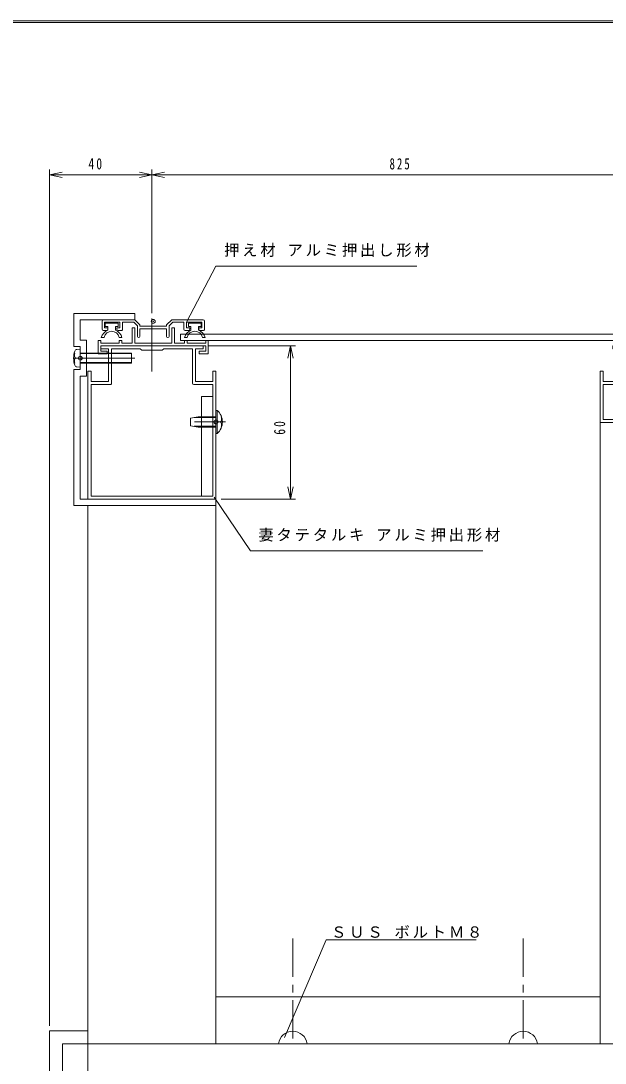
# Model space of a CAD drawing. Units: millimetres, scale not verified. Extents: x -560 to 560, y -380 to 380.
# Drawn here: x -56.6 to 171.6, y -27.4 to 380 of the extents above; entities that cross this region are included whole.
import ezdxf

# ---------------------------------------------------------------- set-up
doc = ezdxf.new("R2010")
doc.units = ezdxf.units.MM
doc.header["$LTSCALE"] = 3
doc.header["$PDMODE"] = 32
doc.header["$PDSIZE"] = 1.5
doc.linetypes.add('CHAIN1', pattern=[8, 5, -1, 1, -1])
doc.layers.add('0-0_0', color=3, linetype='Continuous', lineweight=18)
doc.styles.add('ＭＳ ゴシック', font='')
doc.styles.get('ＭＳ ゴシック').set_extended_font_data('MS Gothic')

# ---------------------------------------------------------------- blocks, each defined once
blk = doc.blocks.new('CADWIN-G0')
at = {"layer": '0-0_0'}
for p, q in [((-25.383, 253.033), (14.617, 253.033)), ((-25.383, 253.033), (-25.383, 251.833)), ((14.617, 253.033), (14.617, 251.833)), ((-22.383, 251.833), (-25.383, 251.833)), ((-21.183, 251.833), (-9.983, 251.833)), ((-21.183, 251.833), (-21.183, 238.333)), ((-9.383, 251.233), (-9.983, 251.833)), ((-9.383, 251.233), (-1.383, 251.233)), ((-0.783, 251.833), (-1.383, 251.233)), ((-0.783, 251.833), (10.417, 251.833)), ((10.417, 251.833), (10.417, 238.333)), ((11.617, 251.833), (14.617, 251.833)), ((-29.183, 243.033), (-30.383, 243.033)), ((-30.383, 193.033), (-30.383, 243.033)), ((-29.183, 243.033), (-29.183, 239.033)), ((18.417, 243.033), (18.417, 239.033)), ((18.417, 243.033), (19.617, 243.033)), ((19.617, 243.033), (19.617, 193.033)), ((-21.683, 237.833), (-29.183, 237.833)), ((-29.183, 237.833), (-29.183, 194.233)), ((10.917, 237.833), (18.417, 237.833)), ((18.417, 237.833), (18.417, 194.233)), ((-33.383, 193.033), (19.617, 193.033)), ((-29.183, 194.233), (18.417, 194.233))]:
    blk.add_line(p, q, dxfattribs=at)
for points in [[(-22.383, 251.833), (-22.383, 239.033), (-29.183, 239.033)], [(11.617, 251.833), (11.617, 239.033), (18.417, 239.033)]]:
    blk.add_lwpolyline(points, dxfattribs=at)
for centre, start, end in [((-21.683, 238.333), 269.99999, 0), ((10.917, 238.333), 180, 269.99999)]:
    blk.add_arc(centre, 0.5, start, end, dxfattribs=at)
blk = doc.blocks.new('CADWIN-G1')
at = {"layer": '0-0_0'}
for p, q in [((-24.883, 262.678), (-24.883, 259.478)), ((-24.383, 263.178), (-12.083, 263.178)), ((-23.883, 262.178), (-17.883, 262.178)), ((-23.883, 262.178), (-23.883, 259.978)), ((-17.883, 259.978), (-17.883, 262.178)), ((-16.883, 262.178), (-12.497, 262.178)), ((-16.883, 259.478), (-16.883, 262.178)), ((-12.497, 262.178), (-11.083, 260.764)), ((-12.083, 263.178), (-10.083, 261.178)), ((-11.083, 260.764), (-11.083, 256.678)), ((-10.083, 261.178), (-10.083, 260.678)), ((2.317, 263.178), (0.317, 261.178)), ((0.317, 261.178), (0.317, 260.678)), ((2.731, 262.178), (1.317, 260.764)), ((1.317, 260.764), (1.317, 256.678)), ((14.617, 263.178), (2.317, 263.178)), ((7.117, 262.178), (2.731, 262.178)), ((7.117, 259.478), (7.117, 262.178)), ((14.117, 262.178), (8.117, 262.178)), ((8.117, 259.978), (8.117, 262.178)), ((14.117, 262.178), (14.117, 259.978)), ((15.117, 259.478), (15.117, 262.678)), ((-24.383, 258.978), (-23.133, 258.978)), ((-23.883, 259.978), (-22.633, 259.978)), ((-22.633, 259.478), (-22.633, 259.978)), ((-19.133, 259.978), (-17.883, 259.978)), ((-19.133, 259.978), (-19.133, 259.478)), ((-18.633, 258.978), (-17.383, 258.978)), ((-10.083, 260.678), (0.317, 260.678)), ((-10.083, 259.678), (0.317, 259.678)), ((-10.083, 259.678), (-10.083, 256.678)), ((0.317, 259.678), (0.317, 256.678)), ((8.867, 258.978), (7.617, 258.978)), ((9.367, 259.978), (8.117, 259.978)), ((9.367, 259.978), (9.367, 259.478)), ((14.117, 259.978), (12.867, 259.978)), ((12.867, 259.478), (12.867, 259.978)), ((14.617, 258.978), (13.367, 258.978))]:
    blk.add_line(p, q, dxfattribs=at)
for centre, start, end in [((-24.383, 262.678), 90, 180), ((14.617, 262.678), 0, 90), ((-24.383, 259.478), 180, 269.99999), ((-23.133, 259.478), 269.99999, 0), ((-18.633, 259.478), 180, 269.99999), ((-17.383, 259.478), 269.99999, 0), ((-10.583, 256.678), 180, 0), ((0.817, 256.678), 180, 0), ((7.617, 259.478), 180, 269.99999), ((8.867, 259.478), 269.99999, 0), ((13.367, 259.478), 180, 269.99999), ((14.617, 259.478), 269.99999, 0)]:
    blk.add_arc(centre, 0.5, start, end, dxfattribs=at)
blk = doc.blocks.new('CADWIN-G2')
at = {"layer": '0-0_0', "color": 4}
for p, q in [((8.861, 261.777), (13.861, 261.777)), ((8.861, 260.577), (8.861, 261.777)), ((13.861, 260.577), (13.861, 261.777)), ((8.861, 260.577), (9.861, 260.577)), ((9.861, 260.577), (9.861, 259.049)), ((12.861, 260.577), (13.861, 260.577)), ((12.861, 259.049), (12.861, 260.577)), ((8.421, 256.277), (7.321, 256.277)), ((14.3, 256.277), (15.4, 256.277))]:
    blk.add_line(p, q, dxfattribs=at)
for centre, radius, start, end in [((11.361, 255.126), 4.2, 110.92483, 164.10369), ((11.361, 255.677), 3, 11.53696, 168.46304), ((11.361, 255.126), 4.2, 15.89631, 69.07517)]:
    blk.add_arc(centre, radius, start, end, dxfattribs=at)
blk = doc.blocks.new('CADWIN-G3')
at = {"layer": '0-0_0', "color": 4}
for p, q in [((-18.627, 261.777), (-23.627, 261.777)), ((-23.627, 260.577), (-23.627, 261.777)), ((-18.627, 260.577), (-18.627, 261.777)), ((-22.627, 260.577), (-23.627, 260.577)), ((-22.627, 259.049), (-22.627, 260.577)), ((-18.627, 260.577), (-19.627, 260.577)), ((-19.627, 260.577), (-19.627, 259.049)), ((-24.067, 256.277), (-25.167, 256.277)), ((-18.188, 256.277), (-17.088, 256.277))]:
    blk.add_line(p, q, dxfattribs=at)
for centre, radius, start, end in [((-21.127, 255.126), 4.2, 110.92483, 164.10369), ((-21.127, 255.677), 3, 11.53696, 168.46304), ((-21.127, 255.126), 4.2, 15.89631, 69.07517)]:
    blk.add_arc(centre, radius, start, end, dxfattribs=at)
blk = doc.blocks.new('CADWIN-G4')
at = {"layer": '0-0_0'}
for p, q in [((174.617, 253.033), (214.617, 253.033)), ((174.617, 253.033), (174.617, 251.833)), ((214.617, 253.033), (214.617, 251.833)), ((177.617, 251.833), (174.617, 251.833)), ((178.817, 251.833), (190.017, 251.833)), ((178.817, 251.833), (178.817, 238.333)), ((190.617, 251.233), (190.017, 251.833)), ((190.617, 251.233), (198.617, 251.233)), ((199.217, 251.833), (198.617, 251.233)), ((199.217, 251.833), (210.417, 251.833)), ((210.417, 251.833), (210.417, 238.333)), ((211.617, 251.833), (214.617, 251.833)), ((170.817, 243.033), (169.617, 243.033)), ((169.617, 223.033), (169.617, 243.033)), ((170.817, 243.033), (170.817, 239.033)), ((218.417, 243.033), (218.417, 239.033)), ((218.417, 243.033), (219.617, 243.033)), ((219.617, 243.033), (219.617, 223.033)), ((178.317, 237.833), (170.817, 237.833)), ((170.817, 237.833), (170.817, 224.233)), ((210.917, 237.833), (218.417, 237.833)), ((218.417, 237.833), (218.417, 224.233)), ((170.817, 224.233), (218.417, 224.233)), ((169.617, 223.033), (219.617, 223.033))]:
    blk.add_line(p, q, dxfattribs=at)
for points in [[(177.617, 251.833), (177.617, 239.033), (170.817, 239.033)], [(211.617, 251.833), (211.617, 239.033), (218.417, 239.033)]]:
    blk.add_lwpolyline(points, dxfattribs=at)
for centre, start, end in [((178.317, 238.333), 269.99999, 0), ((210.917, 238.333), 180, 269.99999)]:
    blk.add_arc(centre, 0.5, start, end, dxfattribs=at)
blk = doc.blocks.new('CADWIN-G14')
at = {"layer": '0-0_0', "color": 7}
for p, q in [((12.617, 225.233), (9.617, 224.733)), ((9.617, 224.733), (9.617, 221.733)), ((19.617, 224.933), (11.068, 224.933)), ((19.617, 225.233), (12.617, 225.233)), ((20.117, 227.733), (19.617, 227.733)), ((19.617, 227.733), (19.617, 218.733)), ((20.117, 227.733), (20.117, 218.733)), ((21.698, 225.195), (21.782, 225.219)), ((12.617, 221.233), (9.617, 221.733)), ((19.617, 221.533), (11.068, 221.533)), ((19.617, 221.233), (12.617, 221.233)), ((21.775, 222.762), (21.502, 222.905)), ((21.698, 221.272), (21.782, 221.248)), ((20.117, 218.733), (19.617, 218.733))]:
    blk.add_line(p, q, dxfattribs=at)
blk.add_lwpolyline([(21.775, 223.705), (21.502, 223.562), (21.502, 222.905)], dxfattribs=at)
for centre, radius, start, end in [((16.054, 223.233), 6.062, 312.07502, 47.92498), ((18.802, 224.299), 3.031, 348.69838, 17.18114), ((18.802, 222.168), 3.031, 342.81886, 11.30162)]:
    blk.add_arc(centre, radius, start, end, dxfattribs=at)
at = {"layer": '0-0_0', "color": 1}
blk.add_point((19.617, 223.233), dxfattribs=at)

msp = doc.modelspace()

# ---------------------------------------------------------------- linework, layer by layer
at = {"layer": '0-0_0', "color": 7}
for p, q in [((-45.383, -12.78), (-45.383, 321.872)), ((-5.383, 265.724), (-5.383, 321.872)), ((-5.383, 265.724), (-5.383, 321.871)), ((-45.383, 319.872), (-40.492, 320.912)), ((-5.383, 319.872), (-45.383, 319.872)), ((-45.383, 319.872), (-40.492, 318.833)), ((-5.383, 319.872), (-10.274, 320.912)), ((-5.383, 319.872), (-10.274, 318.833)), ((-5.383, 319.871), (-0.492, 320.911)), ((-5.383, 319.871), (194.617, 319.871)), ((-5.383, 319.871), (-0.492, 318.832)), ((16.617, 253.033), (50.721, 253.033)), ((48.721, 253.033), (47.682, 248.143)), ((48.721, 253.033), (48.721, 193.033)), ((48.721, 253.033), (49.761, 248.143)), ((-35.565, 250.14), (-35.754, 250.195)), ((-35.641, 248.65), (-35.369, 248.507)), ((-33.383, 251.678), (-34.681, 251.61)), ((-33.383, 251.678), (-33.383, 244.678)), ((-33.383, 250.178), (-13.383, 250.178)), ((-33.383, 249.928), (-13.383, 249.928)), ((-13.383, 246.178), (-13.383, 250.178)), ((-35.565, 246.217), (-35.754, 246.162)), ((-33.383, 244.678), (-34.681, 244.746)), ((-33.383, 246.428), (-13.383, 246.428)), ((-33.383, 246.178), (-13.383, 246.178)), ((48.721, 193.033), (47.682, 197.924)), ((48.721, 193.033), (49.761, 197.924)), ((21.617, 193.033), (50.721, 193.033))]:
    msp.add_line(p, q, dxfattribs=at)
at = {"layer": '0-0_0'}
for p, q in [((19.613, 284.088), (8.117, 262.178)), ((19.613, 284.088), (98.095, 284.088)), ((-35.883, 265.678), (-12.083, 265.678)), ((-35.883, 252.678), (-35.883, 265.678)), ((-12.083, 265.678), (-12.083, 263.189)), ((-33.383, 263.178), (-12.083, 263.178)), ((-33.383, 255.178), (-33.383, 263.178)), ((-24.383, 263.189), (-12.083, 263.189)), ((-5.383, 263.724), (-5.383, 243.011)), ((-13.133, 260.033), (-13.133, 254.033)), ((-13.133, 260.033), (-12.133, 260.033)), ((-12.133, 260.033), (-12.133, 254.033)), ((2.367, 260.033), (2.367, 254.033)), ((3.367, 260.033), (2.367, 260.033)), ((3.367, 260.033), (3.367, 254.033)), ((91.533, 257.533), (5.753, 257.533)), ((5.753, 257.533), (5.753, 255.033)), ((-35.883, 252.678), (-33.383, 252.678)), ((-33.383, 255.178), (-30.883, 255.178)), ((-33.383, 243.678), (-33.383, 252.678)), ((-30.883, 241.178), (-30.883, 255.178)), ((-26.383, 255.033), (-26.383, 249.833)), ((-25.383, 254.033), (-18.133, 254.033)), ((-25.383, 253.033), (15.617, 253.033)), ((-25.383, 253.033), (-25.383, 250.833)), ((-18.133, 255.033), (-18.133, 254.033)), ((-18.133, 255.033), (-17.133, 255.033)), ((-17.133, 255.033), (-17.133, 254.033)), ((-17.133, 254.033), (-13.133, 254.033)), ((-12.133, 254.033), (2.367, 254.033)), ((7.367, 254.033), (3.367, 254.033)), ((91.533, 255.033), (5.753, 255.033)), ((7.367, 255.033), (7.367, 254.033)), ((8.367, 255.033), (7.367, 255.033)), ((8.367, 255.033), (8.367, 254.033)), ((15.617, 254.033), (8.367, 254.033)), ((15.617, 253.033), (15.617, 250.833)), ((91.533, 255.033), (184.48, 255.033)), ((-26.383, 249.833), (-22.883, 249.833)), ((-25.383, 250.833), (-22.883, 250.833)), ((-22.883, 250.833), (-22.883, 249.833)), ((-13.383, 246.178), (-13.383, 250.178)), ((13.117, 250.833), (13.117, 249.833)), ((15.617, 250.833), (13.117, 250.833)), ((-35.883, 248.178), (-12.083, 248.178)), ((-35.883, 243.678), (-33.383, 243.678)), ((-35.883, 190.533), (-35.883, 243.678)), ((-33.383, 193.033), (-33.383, 241.178)), ((-33.383, 241.178), (-30.883, 241.178)), ((-30.383, 193.033), (-30.383, 243.033)), ((13.917, 233.233), (13.917, 194.233)), ((13.917, 233.233), (18.417, 233.233)), ((11.292, 223.233), (23.407, 223.233)), ((169.617, 223.033), (169.617, -19.78)), ((33.051, 172.815), (18.908, 193.784)), ((19.617, 193.033), (19.617, -19.78)), ((-35.883, 190.533), (19.617, 190.533)), ((-30.383, -19.78), (-30.383, 190.533)), ((33.051, 172.815), (123.898, 172.815)), ((62.604, 20.823), (46.375, -17.406)), ((62.604, 20.823), (121.23, 20.823)), ((19.617, -1.494), (169.617, -1.494)), ((-45.383, -14.78), (-45.383, -139.78)), ((-45.383, -14.78), (-30.383, -14.78)), ((-30.383, -14.78), (-30.383, -139.78)), ((-40.383, -19.78), (-40.383, -134.78)), ((495.612, -19.78), (-40.383, -19.78))]:
    msp.add_line(p, q, dxfattribs=at)
at = {"layer": '0-0_0', "color": 2, "linetype": 'CHAIN1'}
for p, q in [((49.617, 21.293), (49.617, -19.78)), ((139.617, 21.293), (139.617, -19.78))]:
    msp.add_line(p, q, dxfattribs=at)
at = {"layer": '0-0_0', "color": 7}
for points in [[(560, 380), (560, -380), (-560, -380), (-560, 380)], [(-559.4, -379.4), (-559.4, 379.4), (559.4, 379.4), (559.4, -379.4)]]:
    msp.add_lwpolyline(points, close=True, dxfattribs=at)
at = {"layer": '0-0_0'}
for points in [[(91.533, 257.533), (184.48, 257.533), (184.48, 255.033)], [(-26.383, 255.033), (-25.383, 255.033), (-25.383, 254.033)], [(16.617, 255.033), (16.617, 249.833), (13.117, 249.833)], [(16.617, 255.033), (15.617, 255.033), (15.617, 254.033)]]:
    msp.add_lwpolyline(points, dxfattribs=at)
at = {"layer": '0-0_0', "color": 7}
msp.add_lwpolyline([(-35.641, 247.707), (-35.369, 247.85), (-35.369, 248.507)], dxfattribs=at)
for centre, radius, start, end in [((-26.983, 248.178), 9, 162, 197.99999), ((-32.668, 249.244), 3.031, 162.81886, 191.30161), ((-34.631, 250.648), 0.963, 93, 161.15103), ((-32.668, 247.113), 3.031, 168.69838, 197.18113), ((-34.631, 245.709), 0.963, 198.84896, 266.99999)]:
    msp.add_arc(centre, radius, start, end, dxfattribs=at)
at = {"layer": '0-0_0'}
for centre in [(49.617, -20.61), (139.617, -20.61)]:
    msp.add_arc(centre, 5.684, 8.39633, 171.60367, dxfattribs=at)
msp.add_point((-4.883, 262.546), dxfattribs=at)
at = {"layer": '0-0_0', "color": 7}
msp.add_point((-33.383, 248.178), dxfattribs=at)

# ---------------------------------------------------------------- block references
at = {"layer": '0-0_0'}
for name in ['CADWIN-G3', 'CADWIN-G1', 'CADWIN-G2', 'CADWIN-G0', 'CADWIN-G4', 'CADWIN-G14']:
    msp.add_blockref(name, (0, 0), dxfattribs=at)

# ---------------------------------------------------------------- texts
at = {"layer": '0-0_0', "color": 7, "char_height": 4.399, "attachment_point": 7, "style": 'ＭＳ ゴシック'}
for s, insert in [('\\T1.37;\\W0.75;40', (-30.183, 321.872)), ('\\T1.38;\\W0.7;825', (87.417, 321.871)), ('\\T1.18;押え材\\~アルミ押出し形材', (22.791, 287.693)), ('\\T1.18;妻タテタルキ\\~アルミ押出形材', (36.191, 176.398)), ('\\T1.18;ＳＵＳ\\~ボルトＭ８', (64.569, 21.398))]:
    msp.add_mtext(s, dxfattribs=dict(at, insert=insert))
at = {"layer": '0-0_0', "color": 7, "insert": (46.721, 218.233), "char_height": 4.399, "attachment_point": 7, "rotation": 90, "style": 'ＭＳ ゴシック'}
msp.add_mtext('\\T1.37;\\W0.75;60', dxfattribs=at)

doc.saveas('drawing.dxf')
